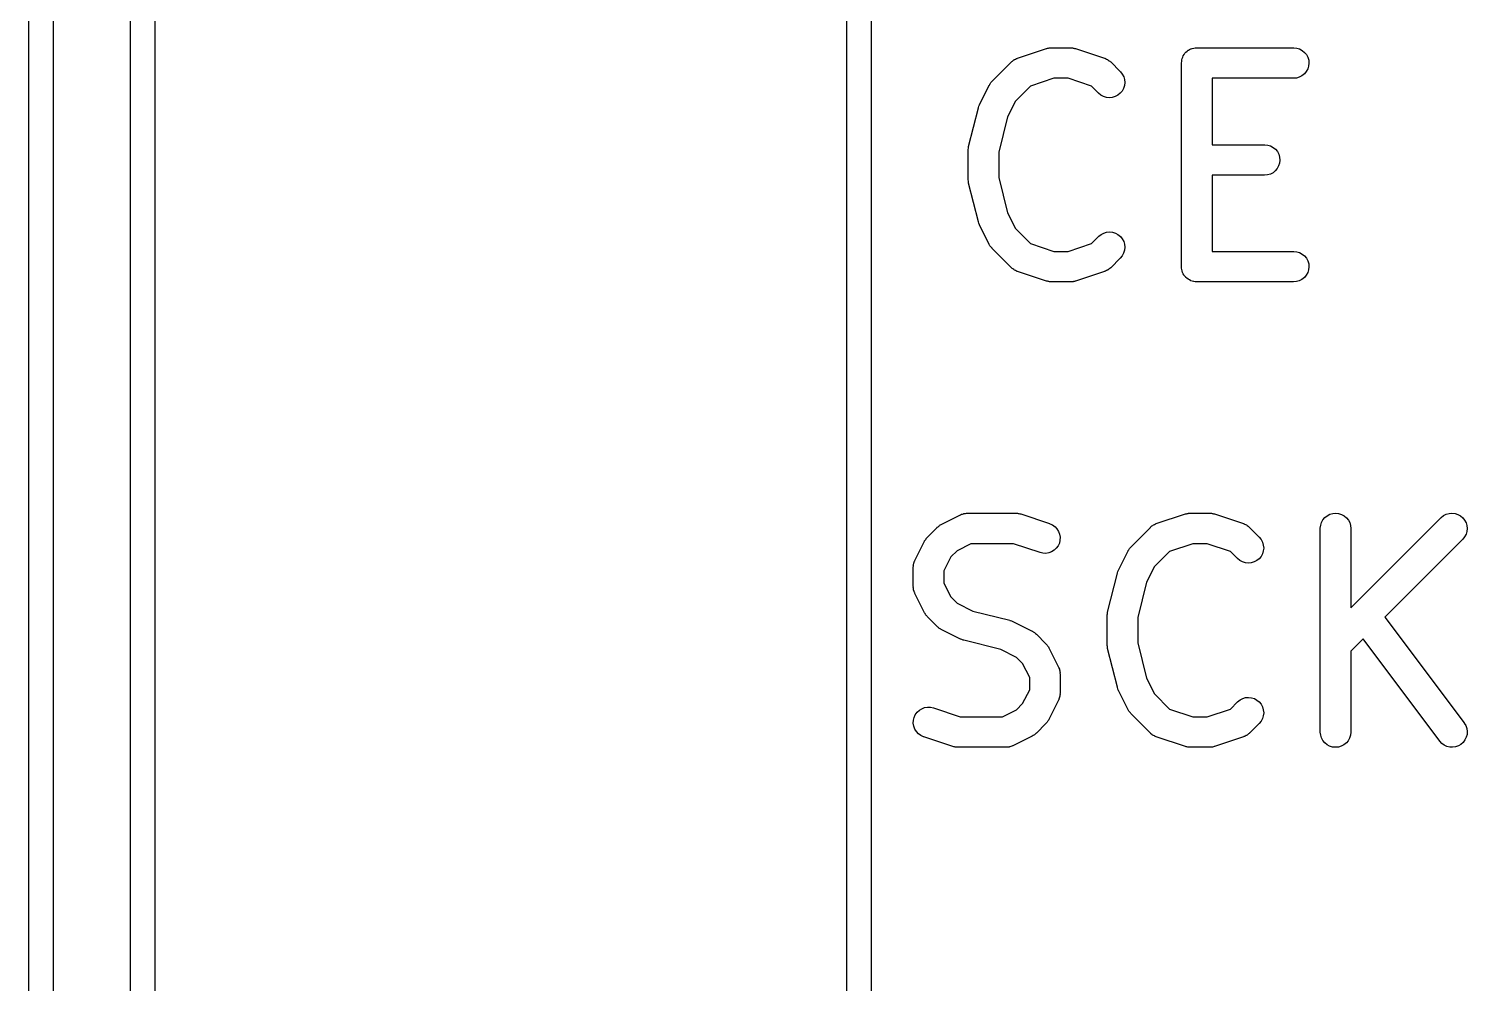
# Model space of a CAD drawing. Extents: x 107.4 to 137.1, y -83.6 to -60.4.
# Drawn here: x 129.68 to 136.74, y -69.76 to -65.07 of the extents above; entities that cross this region are included whole.
import ezdxf

# ---------------------------------------------------------------- set-up
doc = ezdxf.new("R2010")
doc.units = 0
doc.header["$MEASUREMENT"] = 0
doc.layers.add('BLACK', color=7, linetype='CONTINUOUS')

msp = doc.modelspace()

# ---------------------------------------------------------------- linework, layer by layer
at = {"layer": 'BLACK', "linetype": 'CONTINUOUS'}
for p, q in [((129.675, -83.212), (129.675, -60.4979)), ((129.795, -60.555), (129.795, -83.155)), ((130.175, -82.7121), (130.175, -60.998)), ((130.295, -61.055), (130.295, -82.655)), ((133.695, -82.155), (133.695, -61.555)), ((133.815, -61.4979), (133.815, -69.9898)), ((134.676, -65.1672), (134.677, -65.1669)), ((134.677, -65.1669), (134.681, -65.166)), ((134.681, -65.166), (134.685, -65.1648)), ((134.685, -65.1648), (134.688, -65.1645)), ((134.688, -65.1645), (134.691, -65.1639)), ((134.691, -65.1639), (134.695, -65.1638)), ((134.695, -65.1638), (134.699, -65.1634)), ((134.699, -65.1634), (134.795, -65.1634)), ((134.795, -65.1634), (134.796, -65.1634)), ((134.796, -65.1634), (134.8, -65.1639)), ((134.8, -65.1639), (134.804, -65.164)), ((134.804, -65.164), (134.807, -65.1647)), ((134.807, -65.1647), (134.81, -65.165)), ((134.81, -65.165), (134.814, -65.1663)), ((134.814, -65.1663), (134.818, -65.1672)), ((135.386, -65.1688), (135.392, -65.1668)), ((135.392, -65.1668), (135.399, -65.1648)), ((135.399, -65.1648), (135.4, -65.1647)), ((135.399, -65.1648), (135.399, -65.1648)), ((135.4, -65.1647), (135.407, -65.1641)), ((135.407, -65.1641), (135.414, -65.1634)), ((135.414, -65.1634), (135.89, -65.1634)), ((135.89, -65.1634), (135.891, -65.1634)), ((135.891, -65.1634), (135.905, -65.165)), ((135.905, -65.165), (135.919, -65.1694)), ((134.408, -65.3282), (134.504, -65.233)), ((134.504, -65.2322), (134.506, -65.2309)), ((134.504, -65.233), (134.504, -65.2322)), ((134.506, -65.2309), (134.508, -65.2293)), ((134.508, -65.2293), (134.512, -65.2263)), ((134.512, -65.2263), (134.516, -65.2231)), ((134.516, -65.2231), (134.518, -65.2221)), ((134.518, -65.2221), (134.519, -65.2208)), ((134.519, -65.2208), (134.524, -65.2187)), ((134.524, -65.2187), (134.529, -65.2164)), ((134.529, -65.2164), (134.531, -65.2157)), ((134.531, -65.2157), (134.533, -65.2148)), ((134.533, -65.2148), (134.676, -65.1672)), ((134.818, -65.1672), (134.961, -65.2148)), ((134.961, -65.2148), (134.962, -65.2152)), ((134.962, -65.2152), (134.964, -65.2161)), ((134.964, -65.2161), (134.966, -65.2168)), ((134.966, -65.2168), (134.971, -65.2192)), ((134.971, -65.2192), (134.976, -65.2213)), ((134.976, -65.2213), (134.977, -65.2226)), ((134.977, -65.2226), (134.979, -65.2237)), ((134.979, -65.2237), (134.983, -65.2269)), ((134.983, -65.2269), (134.987, -65.2299)), ((134.987, -65.2299), (134.989, -65.2316)), ((134.989, -65.2316), (134.991, -65.233)), ((134.991, -65.233), (135.038, -65.2806)), ((135.339, -65.2373), (135.34, -65.2303)), ((135.339, -65.2378), (135.339, -65.2373)), ((135.34, -65.2228), (135.342, -65.2161)), ((135.34, -65.223), (135.34, -65.2228)), ((135.34, -65.2233), (135.34, -65.223)), ((135.34, -65.2303), (135.34, -65.2233)), ((135.342, -65.2161), (135.345, -65.2093)), ((135.345, -65.2088), (135.348, -65.2026)), ((135.345, -65.2091), (135.345, -65.2088)), ((135.345, -65.2093), (135.345, -65.2091)), ((135.348, -65.2026), (135.352, -65.1964)), ((135.352, -65.196), (135.356, -65.1906)), ((135.352, -65.1962), (135.352, -65.196)), ((135.352, -65.1964), (135.352, -65.1962)), ((135.356, -65.1906), (135.361, -65.1852)), ((135.361, -65.1848), (135.367, -65.1804)), ((135.361, -65.185), (135.361, -65.1848)), ((135.361, -65.1852), (135.361, -65.185)), ((135.367, -65.1804), (135.372, -65.1759)), ((135.372, -65.1758), (135.373, -65.1756)), ((135.372, -65.1759), (135.372, -65.1758)), ((135.373, -65.1756), (135.379, -65.1724)), ((135.379, -65.1724), (135.385, -65.169)), ((135.385, -65.169), (135.386, -65.1688)), ((135.385, -65.169), (135.385, -65.169)), ((135.919, -65.1694), (135.932, -65.1765)), ((135.932, -65.1765), (135.943, -65.1859)), ((135.943, -65.1859), (135.953, -65.1973)), ((135.953, -65.1973), (135.959, -65.2103)), ((135.959, -65.2103), (135.964, -65.2243)), ((135.964, -65.2243), (135.965, -65.2389)), ((135.038, -65.2806), (135.039, -65.2813)), ((135.039, -65.2813), (135.048, -65.2928)), ((135.048, -65.2928), (135.055, -65.3058)), ((135.055, -65.3058), (135.059, -65.3198)), ((135.339, -65.2379), (135.339, -65.2378)), ((135.339, -65.2384), (135.339, -65.2379)), ((135.339, -65.2379), (135.339, -65.2379)), ((135.339, -66.2384), (135.339, -65.2384)), ((135.918, -65.3077), (135.904, -65.312)), ((135.931, -65.3008), (135.918, -65.3077)), ((135.943, -65.2916), (135.931, -65.3008)), ((135.952, -65.2803), (135.943, -65.2916)), ((135.959, -65.2674), (135.952, -65.2803)), ((135.963, -65.2535), (135.959, -65.2674)), ((135.965, -65.2389), (135.963, -65.2535)), ((134.347, -65.4429), (134.394, -65.3477)), ((134.394, -65.3477), (134.395, -65.3468)), ((134.395, -65.3468), (134.397, -65.3432)), ((134.397, -65.3432), (134.399, -65.3395)), ((134.399, -65.3395), (134.401, -65.3371)), ((134.401, -65.3371), (134.403, -65.3345)), ((134.403, -65.3345), (134.406, -65.3315)), ((134.406, -65.3315), (134.408, -65.3282)), ((134.597, -65.3516), (134.523, -65.4257)), ((134.712, -65.3134), (134.597, -65.3516)), ((134.782, -65.3134), (134.712, -65.3134)), ((134.897, -65.3516), (134.782, -65.3134)), ((134.932, -65.3867), (134.897, -65.3516)), ((135.047, -65.3758), (135.038, -65.387)), ((135.054, -65.3629), (135.047, -65.3758)), ((135.059, -65.349), (135.054, -65.3629)), ((135.059, -65.3198), (135.06, -65.3344)), ((135.06, -65.3344), (135.059, -65.349)), ((135.89, -65.3134), (135.489, -65.3134)), ((135.489, -65.3134), (135.489, -65.6396)), ((135.904, -65.312), (135.89, -65.3134)), ((134.344, -65.4501), (134.346, -65.4436)), ((134.346, -65.4436), (134.347, -65.4433)), ((134.347, -65.4433), (134.347, -65.4429)), ((134.523, -65.4257), (134.484, -65.5027)), ((134.943, -65.3959), (134.932, -65.3867)), ((134.956, -65.4029), (134.943, -65.3959)), ((134.97, -65.4071), (134.956, -65.4029)), ((134.985, -65.4086), (134.97, -65.4071)), ((134.999, -65.4072), (134.985, -65.4086)), ((135.013, -65.4031), (134.999, -65.4072)), ((135.026, -65.3962), (135.013, -65.4031)), ((135.038, -65.387), (135.026, -65.3962)), ((134.293, -65.6488), (134.341, -65.4583)), ((134.341, -65.4566), (134.344, -65.4501)), ((134.341, -65.4569), (134.341, -65.4566)), ((134.341, -65.4573), (134.341, -65.4569)), ((134.341, -65.4583), (134.341, -65.4573)), ((134.484, -65.5027), (134.441, -65.6762)), ((134.291, -65.6632), (134.292, -65.6573)), ((134.292, -65.6573), (134.293, -65.6514)), ((134.293, -65.6501), (134.293, -65.6488)), ((134.293, -65.6514), (134.293, -65.6501)), ((135.489, -65.6396), (135.747, -65.6396)), ((135.747, -65.6396), (135.748, -65.6396)), ((135.748, -65.6396), (135.763, -65.6412)), ((135.763, -65.6412), (135.777, -65.6456)), ((135.777, -65.6456), (135.789, -65.6527)), ((135.789, -65.6527), (135.801, -65.6621)), ((134.291, -65.6646), (134.291, -65.6632)), ((134.291, -65.6659), (134.291, -65.6646)), ((134.291, -65.667), (134.291, -65.6659)), ((134.291, -65.8098), (134.291, -65.667)), ((134.441, -65.6762), (134.441, -65.8006)), ((135.801, -65.6621), (135.81, -65.6735)), ((135.81, -65.6735), (135.817, -65.6865)), ((135.821, -65.7297), (135.816, -65.7436)), ((135.817, -65.6865), (135.821, -65.7005)), ((135.821, -65.7005), (135.822, -65.7151)), ((135.822, -65.7151), (135.821, -65.7297)), ((134.441, -65.8006), (134.484, -65.9741)), ((135.747, -65.7896), (135.489, -65.7896)), ((135.489, -65.7896), (135.489, -66.1634)), ((135.762, -65.7881), (135.747, -65.7896)), ((135.776, -65.7839), (135.762, -65.7881)), ((135.789, -65.777), (135.776, -65.7839)), ((135.8, -65.7678), (135.789, -65.777)), ((135.809, -65.7565), (135.8, -65.7678)), ((135.816, -65.7436), (135.809, -65.7565)), ((134.291, -65.8111), (134.291, -65.8098)), ((134.291, -65.8125), (134.291, -65.8111)), ((134.292, -65.8184), (134.291, -65.8125)), ((134.293, -65.8244), (134.292, -65.8184)), ((134.293, -65.8257), (134.293, -65.8244)), ((134.293, -65.827), (134.293, -65.8257)), ((134.293, -65.828), (134.293, -65.827)), ((134.341, -66.0185), (134.293, -65.828)), ((134.484, -65.9741), (134.523, -66.0511)), ((134.341, -66.0188), (134.341, -66.0185)), ((134.341, -66.0191), (134.341, -66.0188)), ((134.344, -66.0256), (134.341, -66.0191)), ((134.346, -66.0323), (134.344, -66.0256)), ((134.346, -66.0326), (134.346, -66.0323)), ((134.346, -66.0329), (134.346, -66.0326)), ((134.347, -66.0338), (134.346, -66.0329)), ((134.394, -66.1291), (134.347, -66.0338)), ((134.523, -66.0511), (134.597, -66.1252)), ((134.933, -66.0894), (134.944, -66.0802)), ((134.944, -66.0802), (134.957, -66.0735)), ((134.957, -66.0735), (134.971, -66.0694)), ((134.971, -66.0694), (134.986, -66.0681)), ((134.986, -66.0681), (135, -66.0697)), ((135, -66.0697), (135.014, -66.0741)), ((135.014, -66.0741), (135.027, -66.0811)), ((135.027, -66.0811), (135.039, -66.0905)), ((134.396, -66.1326), (134.394, -66.1291)), ((134.398, -66.1364), (134.396, -66.1326)), ((134.4, -66.1388), (134.398, -66.1364)), ((134.402, -66.1415), (134.4, -66.1388)), ((134.405, -66.1445), (134.402, -66.1415)), ((134.408, -66.1478), (134.405, -66.1445)), ((134.408, -66.1486), (134.408, -66.1478)), ((134.504, -66.2438), (134.408, -66.1486)), ((134.597, -66.1252), (134.712, -66.1634)), ((134.782, -66.1634), (134.897, -66.1252)), ((134.897, -66.1252), (134.932, -66.0901)), ((134.932, -66.0901), (134.933, -66.0894)), ((135.039, -66.0905), (135.048, -66.1019)), ((135.048, -66.1019), (135.055, -66.1148)), ((135.055, -66.1148), (135.059, -66.1288)), ((135.059, -66.1288), (135.06, -66.1434)), ((135.06, -66.1434), (135.059, -66.158)), ((134.712, -66.1634), (134.782, -66.1634)), ((135.038, -66.1962), (134.991, -66.2438)), ((135.047, -66.1849), (135.038, -66.1962)), ((135.054, -66.172), (135.047, -66.1849)), ((135.059, -66.158), (135.054, -66.172)), ((135.489, -66.1634), (135.89, -66.1634)), ((135.89, -66.1634), (135.891, -66.1634)), ((135.891, -66.1634), (135.905, -66.165)), ((135.905, -66.165), (135.919, -66.1694)), ((135.919, -66.1694), (135.932, -66.1765)), ((135.932, -66.1765), (135.943, -66.1859)), ((135.943, -66.1859), (135.953, -66.1973)), ((135.953, -66.1973), (135.959, -66.2103)), ((135.959, -66.2103), (135.964, -66.2243)), ((135.964, -66.2243), (135.965, -66.2389)), ((134.505, -66.2452), (134.504, -66.2438)), ((134.507, -66.2468), (134.505, -66.2452)), ((134.511, -66.2498), (134.507, -66.2468)), ((134.515, -66.2531), (134.511, -66.2498)), ((134.517, -66.2541), (134.515, -66.2531)), ((134.519, -66.2554), (134.517, -66.2541)), ((134.523, -66.2576), (134.519, -66.2554)), ((134.528, -66.26), (134.523, -66.2576)), ((134.53, -66.2606), (134.528, -66.26)), ((134.532, -66.2616), (134.53, -66.2606)), ((134.533, -66.2619), (134.532, -66.2616)), ((134.676, -66.3095), (134.533, -66.2619)), ((134.961, -66.2619), (134.818, -66.3095)), ((134.963, -66.261), (134.961, -66.2619)), ((134.965, -66.2604), (134.963, -66.261)), ((134.97, -66.258), (134.965, -66.2604)), ((134.975, -66.256), (134.97, -66.258)), ((134.976, -66.2547), (134.975, -66.256)), ((134.978, -66.2537), (134.976, -66.2547)), ((134.982, -66.2505), (134.978, -66.2537)), ((134.987, -66.2475), (134.982, -66.2505)), ((134.988, -66.2459), (134.987, -66.2475)), ((134.99, -66.2445), (134.988, -66.2459)), ((134.991, -66.2438), (134.99, -66.2445)), ((135.339, -66.2454), (135.339, -66.2384)), ((135.34, -66.2524), (135.339, -66.2454)), ((135.34, -66.2527), (135.34, -66.2524)), ((135.34, -66.2529), (135.34, -66.2527)), ((135.342, -66.2597), (135.34, -66.2529)), ((135.344, -66.2665), (135.342, -66.2597)), ((135.344, -66.2667), (135.344, -66.2665)), ((135.344, -66.267), (135.344, -66.2667)), ((135.348, -66.2732), (135.344, -66.267)), ((135.351, -66.2794), (135.348, -66.2732)), ((135.351, -66.2797), (135.351, -66.2794)), ((135.351, -66.2799), (135.351, -66.2797)), ((135.356, -66.2854), (135.351, -66.2799)), ((135.36, -66.2909), (135.356, -66.2854)), ((135.36, -66.291), (135.36, -66.2909)), ((135.36, -66.2912), (135.36, -66.291)), ((135.366, -66.2957), (135.36, -66.2912)), ((135.371, -66.3003), (135.366, -66.2957)), ((135.943, -66.2916), (135.931, -66.3008)), ((135.952, -66.2803), (135.943, -66.2916)), ((135.959, -66.2674), (135.952, -66.2803)), ((135.963, -66.2535), (135.959, -66.2674)), ((135.965, -66.2389), (135.963, -66.2535)), ((134.68, -66.3105), (134.676, -66.3095)), ((134.684, -66.3117), (134.68, -66.3105)), ((134.687, -66.3121), (134.684, -66.3117)), ((134.69, -66.3128), (134.687, -66.3121)), ((134.694, -66.3129), (134.69, -66.3128)), ((134.698, -66.3134), (134.694, -66.3129)), ((134.699, -66.3134), (134.698, -66.3134)), ((134.795, -66.3134), (134.699, -66.3134)), ((134.799, -66.313), (134.795, -66.3134)), ((134.803, -66.3129), (134.799, -66.313)), ((134.806, -66.3123), (134.803, -66.3129)), ((134.809, -66.312), (134.806, -66.3123)), ((134.813, -66.3107), (134.809, -66.312)), ((134.817, -66.3099), (134.813, -66.3107)), ((134.818, -66.3095), (134.817, -66.3099)), ((135.372, -66.3004), (135.371, -66.3003)), ((135.372, -66.3006), (135.372, -66.3004)), ((135.378, -66.3039), (135.372, -66.3006)), ((135.384, -66.3073), (135.378, -66.3039)), ((135.384, -66.3074), (135.384, -66.3073)), ((135.385, -66.3075), (135.384, -66.3074)), ((135.391, -66.3096), (135.385, -66.3075)), ((135.398, -66.3117), (135.391, -66.3096)), ((135.398, -66.3118), (135.398, -66.3117)), ((135.399, -66.3118), (135.398, -66.3118)), ((135.406, -66.3126), (135.399, -66.3118)), ((135.413, -66.3134), (135.406, -66.3126)), ((135.414, -66.3134), (135.413, -66.3134)), ((135.413, -66.3134), (135.413, -66.3134)), ((135.413, -66.3134), (135.413, -66.3134)), ((135.413, -66.3134), (135.413, -66.3134)), ((135.89, -66.3134), (135.414, -66.3134)), ((135.904, -66.312), (135.89, -66.3134)), ((135.918, -66.3077), (135.904, -66.312)), ((135.931, -66.3008), (135.918, -66.3077)), ((134.158, -67.5049), (134.253, -67.4573)), ((134.253, -67.4573), (134.254, -67.4568)), ((134.254, -67.4568), (134.256, -67.4561)), ((134.256, -67.4561), (134.258, -67.455)), ((134.258, -67.455), (134.263, -67.4536)), ((134.263, -67.4536), (134.268, -67.4518)), ((134.268, -67.4518), (134.27, -67.4514)), ((134.27, -67.4514), (134.272, -67.4508)), ((134.272, -67.4508), (134.277, -67.4503)), ((134.277, -67.4503), (134.282, -67.4495)), ((134.282, -67.4495), (134.285, -67.4496)), ((134.285, -67.4496), (134.287, -67.4494)), ((134.287, -67.4494), (134.525, -67.4494)), ((134.525, -67.4494), (134.526, -67.4494)), ((134.526, -67.4494), (134.53, -67.4499)), ((134.53, -67.4499), (134.534, -67.45)), ((134.534, -67.45), (134.537, -67.4507)), ((134.537, -67.4507), (134.54, -67.451)), ((134.54, -67.451), (134.544, -67.4523)), ((134.544, -67.4523), (134.549, -67.4532)), ((134.549, -67.4532), (134.691, -67.5008)), ((135.215, -67.5008), (135.358, -67.4532)), ((135.358, -67.4532), (135.359, -67.4529)), ((135.359, -67.4529), (135.363, -67.452)), ((135.363, -67.452), (135.367, -67.4508)), ((135.367, -67.4508), (135.371, -67.4505)), ((135.371, -67.4505), (135.374, -67.4499)), ((135.374, -67.4499), (135.378, -67.4498)), ((135.378, -67.4498), (135.382, -67.4494)), ((135.382, -67.4494), (135.477, -67.4494)), ((135.477, -67.4494), (135.478, -67.4494)), ((135.478, -67.4494), (135.482, -67.4499)), ((135.482, -67.4499), (135.487, -67.45)), ((135.487, -67.45), (135.49, -67.4507)), ((135.49, -67.4507), (135.493, -67.451)), ((135.493, -67.451), (135.497, -67.4523)), ((135.497, -67.4523), (135.501, -67.4532)), ((135.501, -67.4532), (135.644, -67.5008)), ((136.023, -67.5088), (136.027, -67.4948)), ((136.027, -67.4948), (136.034, -67.482)), ((136.034, -67.482), (136.044, -67.4708)), ((136.044, -67.4708), (136.055, -67.4616)), ((136.055, -67.4616), (136.068, -67.4548)), ((136.068, -67.4548), (136.082, -67.4507)), ((136.082, -67.4507), (136.097, -67.4494)), ((136.097, -67.4494), (136.111, -67.4509)), ((136.111, -67.4509), (136.125, -67.4552)), ((136.125, -67.4552), (136.138, -67.4622)), ((136.138, -67.4622), (136.15, -67.4715)), ((136.15, -67.4715), (136.159, -67.4829)), ((136.159, -67.4829), (136.166, -67.4958)), ((136.166, -67.4958), (136.17, -67.5098)), ((136.171, -67.9147), (136.615, -67.4713)), ((136.615, -67.4706), (136.627, -67.4615)), ((136.615, -67.4713), (136.615, -67.4706)), ((136.627, -67.4615), (136.64, -67.4547)), ((136.64, -67.4547), (136.654, -67.4507)), ((136.654, -67.4507), (136.668, -67.4494)), ((136.668, -67.4494), (136.683, -67.451)), ((136.683, -67.451), (136.697, -67.4553)), ((136.697, -67.4553), (136.71, -67.4623)), ((136.71, -67.4623), (136.721, -67.4717)), ((136.721, -67.4717), (136.73, -67.4831)), ((136.73, -67.4831), (136.737, -67.496)), ((136.737, -67.496), (136.741, -67.5101)), ((134.085, -67.5729), (134.088, -67.5698)), ((134.088, -67.5698), (134.091, -67.5666)), ((134.091, -67.5666), (134.138, -67.519)), ((134.138, -67.519), (134.139, -67.5182)), ((134.139, -67.5182), (134.143, -67.5156)), ((134.143, -67.5156), (134.146, -67.5127)), ((134.146, -67.5127), (134.148, -67.511)), ((134.148, -67.511), (134.151, -67.5091)), ((134.151, -67.5091), (134.154, -67.5072)), ((134.154, -67.5072), (134.158, -67.5049)), ((134.691, -67.5008), (134.692, -67.5012)), ((134.692, -67.5012), (134.706, -67.5073)), ((134.706, -67.5073), (134.718, -67.5159)), ((134.718, -67.5159), (134.727, -67.5267)), ((134.727, -67.5267), (134.735, -67.5392)), ((134.735, -67.5392), (134.74, -67.5529)), ((134.74, -67.5529), (134.743, -67.5673)), ((134.743, -67.5673), (134.742, -67.582)), ((135.091, -67.6142), (135.186, -67.519)), ((135.186, -67.519), (135.187, -67.5182)), ((135.187, -67.5182), (135.189, -67.5169)), ((135.189, -67.5169), (135.19, -67.5153)), ((135.19, -67.5153), (135.194, -67.5123)), ((135.194, -67.5123), (135.198, -67.5091)), ((135.198, -67.5091), (135.2, -67.5081)), ((135.2, -67.5081), (135.202, -67.5068)), ((135.202, -67.5068), (135.207, -67.5047)), ((135.207, -67.5047), (135.211, -67.5024)), ((135.211, -67.5024), (135.213, -67.5017)), ((135.213, -67.5017), (135.215, -67.5008)), ((135.644, -67.5008), (135.645, -67.5012)), ((135.645, -67.5012), (135.647, -67.5021)), ((135.647, -67.5021), (135.649, -67.5028)), ((135.649, -67.5028), (135.653, -67.5052)), ((135.653, -67.5052), (135.658, -67.5073)), ((135.658, -67.5073), (135.66, -67.5086)), ((135.66, -67.5086), (135.662, -67.5097)), ((135.662, -67.5097), (135.666, -67.5129)), ((135.666, -67.5129), (135.67, -67.5159)), ((135.67, -67.5159), (135.671, -67.5176)), ((135.671, -67.5176), (135.673, -67.519)), ((135.673, -67.519), (135.721, -67.5666)), ((135.721, -67.5666), (135.721, -67.5673)), ((135.721, -67.5673), (135.731, -67.5788)), ((136.021, -67.5233), (136.023, -67.5088)), ((136.021, -67.5244), (136.021, -67.5233)), ((136.021, -68.5244), (136.021, -67.5244)), ((136.17, -67.5098), (136.171, -67.5244)), ((136.171, -67.5244), (136.171, -67.9147)), ((136.73, -67.5661), (136.721, -67.5774)), ((136.737, -67.5532), (136.73, -67.5661)), ((136.741, -67.5392), (136.737, -67.5532)), ((136.741, -67.5101), (136.743, -67.5246)), ((136.743, -67.5246), (136.741, -67.5392)), ((134.029, -67.6813), (134.077, -67.5861)), ((134.077, -67.5851), (134.08, -67.5816)), ((134.077, -67.5861), (134.077, -67.5851)), ((134.08, -67.5816), (134.082, -67.5779)), ((134.082, -67.5779), (134.084, -67.5755)), ((134.084, -67.5755), (134.085, -67.5729)), ((134.236, -67.6336), (134.206, -67.664)), ((134.304, -67.5994), (134.236, -67.6336)), ((134.513, -67.5994), (134.304, -67.5994)), ((134.644, -67.6432), (134.513, -67.5994)), ((134.701, -67.6392), (134.687, -67.6444)), ((134.713, -67.6315), (134.701, -67.6392)), ((134.724, -67.6214), (134.713, -67.6315)), ((134.733, -67.6095), (134.724, -67.6214)), ((134.739, -67.5962), (134.733, -67.6095)), ((134.742, -67.582), (134.739, -67.5962)), ((135.029, -67.7289), (135.077, -67.6337)), ((135.077, -67.6328), (135.08, -67.6292)), ((135.077, -67.6337), (135.077, -67.6328)), ((135.08, -67.6292), (135.082, -67.6255)), ((135.082, -67.6255), (135.084, -67.6231)), ((135.084, -67.6231), (135.085, -67.6205)), ((135.085, -67.6205), (135.088, -67.6175)), ((135.088, -67.6175), (135.091, -67.6142)), ((135.28, -67.6376), (135.206, -67.7117)), ((135.394, -67.5994), (135.28, -67.6376)), ((135.465, -67.5994), (135.394, -67.5994)), ((135.58, -67.6376), (135.465, -67.5994)), ((135.615, -67.6727), (135.58, -67.6376)), ((135.731, -67.5788), (135.737, -67.5918)), ((135.737, -67.5918), (135.741, -67.6058)), ((135.741, -67.635), (135.737, -67.6489)), ((135.741, -67.6058), (135.743, -67.6204)), ((135.743, -67.6204), (135.741, -67.635)), ((136.721, -67.5774), (136.338, -67.96)), ((134.021, -67.7094), (134.022, -67.7044)), ((134.022, -67.7116), (134.021, -67.7094)), ((134.022, -67.7044), (134.023, -67.6993)), ((134.023, -67.6993), (134.024, -67.6972)), ((134.024, -67.695), (134.026, -67.6902)), ((134.024, -67.6972), (134.024, -67.695)), ((134.026, -67.6902), (134.027, -67.6853)), ((134.027, -67.6853), (134.028, -67.6834)), ((134.028, -67.6834), (134.029, -67.6813)), ((134.206, -67.664), (134.171, -67.7326)), ((134.658, -67.6464), (134.644, -67.6432)), ((134.673, -67.6468), (134.658, -67.6464)), ((134.687, -67.6444), (134.673, -67.6468)), ((135.626, -67.6819), (135.615, -67.6727)), ((135.639, -67.6889), (135.626, -67.6819)), ((135.653, -67.6931), (135.639, -67.6889)), ((135.667, -67.6946), (135.653, -67.6931)), ((135.682, -67.6932), (135.667, -67.6946)), ((135.696, -67.6891), (135.682, -67.6932)), ((135.709, -67.6822), (135.696, -67.6891)), ((135.72, -67.673), (135.709, -67.6822)), ((135.73, -67.6618), (135.72, -67.673)), ((135.737, -67.6489), (135.73, -67.6618)), ((134.021, -67.7138), (134.022, -67.7116)), ((134.021, -67.7149), (134.021, -67.7138)), ((134.021, -67.8101), (134.021, -67.7149)), ((134.171, -67.7326), (134.171, -67.7924)), ((134.976, -67.9348), (135.024, -67.7443)), ((135.024, -67.7426), (135.026, -67.7361)), ((135.024, -67.7429), (135.024, -67.7426)), ((135.024, -67.7433), (135.024, -67.7429)), ((135.024, -67.7443), (135.024, -67.7433)), ((135.026, -67.7361), (135.029, -67.7296)), ((135.029, -67.7293), (135.029, -67.7289)), ((135.029, -67.7296), (135.029, -67.7293)), ((135.206, -67.7117), (135.167, -67.7887)), ((134.022, -67.8123), (134.021, -67.8101)), ((134.021, -67.8145), (134.022, -67.8123)), ((134.022, -67.8196), (134.021, -67.8145)), ((134.023, -67.8247), (134.022, -67.8196)), ((134.023, -67.8268), (134.023, -67.8247)), ((134.024, -67.829), (134.023, -67.8268)), ((134.025, -67.8338), (134.024, -67.829)), ((134.027, -67.8387), (134.025, -67.8338)), ((134.028, -67.8406), (134.027, -67.8387)), ((134.029, -67.8427), (134.028, -67.8406)), ((134.029, -67.8436), (134.029, -67.8427)), ((134.077, -67.9389), (134.029, -67.8436)), ((134.171, -67.7924), (134.206, -67.8609)), ((135.167, -67.7887), (135.124, -67.9622)), ((134.206, -67.8609), (134.236, -67.8913)), ((134.236, -67.8913), (134.313, -67.9298)), ((134.079, -67.9424), (134.077, -67.9389)), ((134.081, -67.9462), (134.079, -67.9424)), ((134.083, -67.9486), (134.081, -67.9462)), ((134.085, -67.9513), (134.083, -67.9486)), ((134.088, -67.9543), (134.085, -67.9513)), ((134.09, -67.9576), (134.088, -67.9543)), ((134.091, -67.9584), (134.09, -67.9576)), ((134.138, -68.006), (134.091, -67.9584)), ((134.313, -67.9298), (134.495, -67.9754)), ((134.495, -67.9754), (134.496, -67.9757)), ((134.496, -67.9757), (134.497, -67.9758)), ((134.497, -67.9758), (134.497, -67.9759)), ((134.497, -67.9759), (134.504, -67.9784)), ((134.504, -67.9784), (134.51, -67.9808)), ((134.51, -67.9808), (134.51, -67.981)), ((134.51, -67.981), (134.511, -67.9811)), ((134.511, -67.9811), (134.606, -68.0287)), ((134.974, -67.9492), (134.975, -67.9433)), ((134.974, -67.9506), (134.974, -67.9492)), ((134.974, -67.9519), (134.974, -67.9506)), ((134.974, -67.953), (134.974, -67.9519)), ((134.974, -68.0958), (134.974, -67.953)), ((134.975, -67.9374), (134.976, -67.9361)), ((134.975, -67.9433), (134.975, -67.9374)), ((134.976, -67.9361), (134.976, -67.9348)), ((135.124, -67.9622), (135.124, -68.0866)), ((136.338, -67.96), (136.728, -68.4794)), ((134.142, -68.0087), (134.138, -68.006)), ((134.145, -68.0116), (134.142, -68.0087)), ((134.147, -68.0133), (134.145, -68.0116)), ((134.15, -68.0153), (134.147, -68.0133)), ((134.154, -68.0173), (134.15, -68.0153)), ((134.157, -68.0196), (134.154, -68.0173)), ((134.158, -68.02), (134.157, -68.0196)), ((134.253, -68.0677), (134.158, -68.02)), ((134.606, -68.0287), (134.607, -68.0292)), ((134.607, -68.0292), (134.61, -68.0315)), ((134.61, -68.0315), (134.614, -68.0335)), ((134.614, -68.0335), (134.617, -68.0355)), ((134.617, -68.0355), (134.619, -68.0372)), ((134.619, -68.0372), (134.622, -68.0401)), ((134.622, -68.0401), (134.626, -68.0428)), ((134.626, -68.0428), (134.673, -68.0904)), ((134.254, -68.0678), (134.253, -68.0677)), ((134.254, -68.068), (134.254, -68.0678)), ((134.26, -68.0704), (134.254, -68.068)), ((134.267, -68.0729), (134.26, -68.0704)), ((134.268, -68.0731), (134.267, -68.0729)), ((134.267, -68.0729), (134.267, -68.0729)), ((134.269, -68.0733), (134.268, -68.0731)), ((134.451, -68.119), (134.269, -68.0733)), ((134.528, -68.1574), (134.451, -68.119)), ((134.673, -68.0904), (134.674, -68.0911)), ((134.674, -68.0911), (134.676, -68.0944)), ((134.676, -68.0944), (134.679, -68.0975)), ((134.679, -68.0975), (134.681, -68.1001)), ((134.681, -68.1001), (134.683, -68.1026)), ((134.683, -68.1026), (134.685, -68.1063)), ((134.685, -68.1063), (134.687, -68.1099)), ((134.687, -68.1099), (134.735, -68.2051)), ((134.974, -68.0971), (134.974, -68.0958)), ((134.974, -68.0985), (134.974, -68.0971)), ((134.975, -68.1044), (134.974, -68.0985)), ((134.975, -68.1104), (134.975, -68.1044)), ((134.975, -68.1117), (134.975, -68.1104)), ((134.976, -68.113), (134.975, -68.1117)), ((134.976, -68.114), (134.976, -68.113)), ((135.024, -68.3045), (134.976, -68.114)), ((135.124, -68.0866), (135.167, -68.2601)), ((136.231, -68.0671), (136.171, -68.1269)), ((136.171, -68.1269), (136.171, -68.5244)), ((136.608, -68.5694), (136.231, -68.0671)), ((134.558, -68.1879), (134.528, -68.1574)), ((134.593, -68.2564), (134.558, -68.1879)), ((134.735, -68.2051), (134.735, -68.2061)), ((134.735, -68.2061), (134.736, -68.2081)), ((134.593, -68.3162), (134.593, -68.2564)), ((134.736, -68.2081), (134.737, -68.2101)), ((134.737, -68.2101), (134.739, -68.215)), ((134.739, -68.215), (134.74, -68.2198)), ((134.74, -68.2198), (134.741, -68.222)), ((134.741, -68.222), (134.741, -68.2241)), ((134.741, -68.2241), (134.742, -68.2292)), ((134.742, -68.2292), (134.743, -68.2343)), ((134.743, -68.2343), (134.742, -68.2365)), ((134.742, -68.2365), (134.743, -68.2387)), ((134.743, -68.2387), (134.743, -68.3339)), ((135.167, -68.2601), (135.206, -68.3371)), ((134.558, -68.3847), (134.593, -68.3162)), ((134.742, -68.3444), (134.741, -68.3495)), ((134.743, -68.335), (134.742, -68.3371)), ((134.742, -68.3371), (134.743, -68.3394)), ((134.743, -68.3394), (134.742, -68.3444)), ((134.743, -68.3339), (134.743, -68.335)), ((135.024, -68.3048), (135.024, -68.3045)), ((135.024, -68.3051), (135.024, -68.3048)), ((135.026, -68.3116), (135.024, -68.3051)), ((135.028, -68.3183), (135.026, -68.3116)), ((135.029, -68.3186), (135.028, -68.3183)), ((135.029, -68.3189), (135.029, -68.3186)), ((135.029, -68.3198), (135.029, -68.3189)), ((135.077, -68.4151), (135.029, -68.3198)), ((135.206, -68.3371), (135.28, -68.4112)), ((134.04, -68.4273), (134.051, -68.4173)), ((134.051, -68.4173), (134.063, -68.4096)), ((134.063, -68.4096), (134.077, -68.4044)), ((134.077, -68.4044), (134.091, -68.4019)), ((134.091, -68.4019), (134.106, -68.4024)), ((134.106, -68.4024), (134.12, -68.4056)), ((134.12, -68.4056), (134.251, -68.4494)), ((134.46, -68.4494), (134.528, -68.4151)), ((134.528, -68.4151), (134.558, -68.3847)), ((134.735, -68.3674), (134.687, -68.4627)), ((134.736, -68.3654), (134.735, -68.3674)), ((134.737, -68.3635), (134.736, -68.3654)), ((134.738, -68.3586), (134.737, -68.3635)), ((134.74, -68.3538), (134.738, -68.3586)), ((134.741, -68.3495), (134.74, -68.3516)), ((134.74, -68.3516), (134.74, -68.3538)), ((135.079, -68.4186), (135.077, -68.4151)), ((135.28, -68.4112), (135.394, -68.4494)), ((135.465, -68.4494), (135.58, -68.4112)), ((135.58, -68.4112), (135.615, -68.3761)), ((135.615, -68.3754), (135.627, -68.3662)), ((135.615, -68.3761), (135.615, -68.3754)), ((135.627, -68.3662), (135.64, -68.3595)), ((135.64, -68.3595), (135.654, -68.3554)), ((135.654, -68.3554), (135.668, -68.3541)), ((135.668, -68.3541), (135.683, -68.3557)), ((135.683, -68.3557), (135.697, -68.3601)), ((135.697, -68.3601), (135.71, -68.3671)), ((135.71, -68.3671), (135.721, -68.3765)), ((135.721, -68.3765), (135.73, -68.3879)), ((135.73, -68.3879), (135.737, -68.4008)), ((135.737, -68.4008), (135.741, -68.4148)), ((135.741, -68.4148), (135.743, -68.4294)), ((134.021, -68.4814), (134.022, -68.4668)), ((134.024, -68.4959), (134.021, -68.4814)), ((134.022, -68.4668), (134.025, -68.4525)), ((134.025, -68.4525), (134.031, -68.4392)), ((134.031, -68.4392), (134.04, -68.4273)), ((134.251, -68.4494), (134.46, -68.4494)), ((134.673, -68.4822), (134.626, -68.5298)), ((134.676, -68.4789), (134.673, -68.4822)), ((134.679, -68.4759), (134.676, -68.4789)), ((134.68, -68.4733), (134.679, -68.4759)), ((134.682, -68.4709), (134.68, -68.4733)), ((134.684, -68.4672), (134.682, -68.4709)), ((134.687, -68.4636), (134.684, -68.4672)), ((134.687, -68.4627), (134.687, -68.4636)), ((135.081, -68.4224), (135.079, -68.4186)), ((135.083, -68.4248), (135.081, -68.4224)), ((135.085, -68.4275), (135.083, -68.4248)), ((135.088, -68.4305), (135.085, -68.4275)), ((135.09, -68.4338), (135.088, -68.4305)), ((135.091, -68.4346), (135.09, -68.4338)), ((135.186, -68.5298), (135.091, -68.4346)), ((135.394, -68.4494), (135.465, -68.4494)), ((135.721, -68.4822), (135.673, -68.5298)), ((135.73, -68.4709), (135.721, -68.4822)), ((135.737, -68.458), (135.73, -68.4709)), ((135.741, -68.444), (135.737, -68.458)), ((135.743, -68.4294), (135.741, -68.444)), ((136.728, -68.4794), (136.728, -68.4802)), ((136.728, -68.4802), (136.736, -68.4928)), ((134.029, -68.5096), (134.024, -68.4959)), ((134.037, -68.5221), (134.029, -68.5096)), ((134.046, -68.5328), (134.037, -68.5221)), ((134.058, -68.5414), (134.046, -68.5328)), ((134.072, -68.5476), (134.058, -68.5414)), ((134.073, -68.5479), (134.072, -68.5476)), ((134.215, -68.5955), (134.073, -68.5479)), ((134.606, -68.5438), (134.511, -68.5915)), ((134.61, -68.5416), (134.606, -68.5438)), ((134.613, -68.5397), (134.61, -68.5416)), ((134.616, -68.5377), (134.613, -68.5397)), ((134.618, -68.5361), (134.616, -68.5377)), ((134.621, -68.5332), (134.618, -68.5361)), ((134.625, -68.5305), (134.621, -68.5332)), ((134.626, -68.5298), (134.625, -68.5305)), ((135.188, -68.5312), (135.186, -68.5298)), ((135.189, -68.5328), (135.188, -68.5312)), ((135.193, -68.5358), (135.189, -68.5328)), ((135.197, -68.5391), (135.193, -68.5358)), ((135.199, -68.5401), (135.197, -68.5391)), ((135.201, -68.5414), (135.199, -68.5401)), ((135.206, -68.5436), (135.201, -68.5414)), ((135.21, -68.546), (135.206, -68.5436)), ((135.212, -68.5466), (135.21, -68.546)), ((135.214, -68.5476), (135.212, -68.5466)), ((135.215, -68.5479), (135.214, -68.5476)), ((135.358, -68.5955), (135.215, -68.5479)), ((135.644, -68.5479), (135.501, -68.5955)), ((135.646, -68.547), (135.644, -68.5479)), ((135.648, -68.5464), (135.646, -68.547)), ((135.652, -68.544), (135.648, -68.5464)), ((135.657, -68.542), (135.652, -68.544)), ((135.659, -68.5407), (135.657, -68.542)), ((135.661, -68.5397), (135.659, -68.5407)), ((135.665, -68.5365), (135.661, -68.5397)), ((135.669, -68.5335), (135.665, -68.5365)), ((135.671, -68.5319), (135.669, -68.5335)), ((135.672, -68.5305), (135.671, -68.5319)), ((135.673, -68.5298), (135.672, -68.5305)), ((136.023, -68.5389), (136.021, -68.5244)), ((136.027, -68.553), (136.023, -68.5389)), ((136.034, -68.5659), (136.027, -68.553)), ((136.165, -68.5539), (136.158, -68.5668)), ((136.17, -68.54), (136.165, -68.5539)), ((136.171, -68.5254), (136.17, -68.54)), ((136.171, -68.5244), (136.171, -68.5254)), ((136.738, -68.5499), (136.732, -68.5632)), ((136.736, -68.4928), (136.741, -68.5067)), ((136.742, -68.5358), (136.738, -68.5499)), ((136.741, -68.5067), (136.743, -68.5211)), ((136.743, -68.5211), (136.742, -68.5358)), ((134.22, -68.5965), (134.215, -68.5955)), ((134.224, -68.5977), (134.22, -68.5965)), ((134.227, -68.5981), (134.224, -68.5977)), ((134.23, -68.5988), (134.227, -68.5981)), ((134.234, -68.5989), (134.23, -68.5988)), ((134.238, -68.5994), (134.234, -68.5989)), ((134.239, -68.5994), (134.238, -68.5994)), ((134.477, -68.5994), (134.239, -68.5994)), ((134.479, -68.5992), (134.477, -68.5994)), ((134.482, -68.5993), (134.479, -68.5992)), ((134.487, -68.5985), (134.482, -68.5993)), ((134.492, -68.598), (134.487, -68.5985)), ((134.494, -68.5973), (134.492, -68.598)), ((134.496, -68.597), (134.494, -68.5973)), ((134.501, -68.5952), (134.496, -68.597)), ((134.506, -68.5937), (134.501, -68.5952)), ((134.508, -68.5927), (134.506, -68.5937)), ((134.51, -68.5919), (134.508, -68.5927)), ((134.511, -68.5915), (134.51, -68.5919)), ((135.362, -68.5965), (135.358, -68.5955)), ((135.366, -68.5977), (135.362, -68.5965)), ((135.37, -68.5981), (135.366, -68.5977)), ((135.373, -68.5988), (135.37, -68.5981)), ((135.377, -68.5989), (135.373, -68.5988)), ((135.381, -68.5994), (135.377, -68.5989)), ((135.382, -68.5994), (135.381, -68.5994)), ((135.477, -68.5994), (135.382, -68.5994)), ((135.481, -68.599), (135.477, -68.5994)), ((135.486, -68.5989), (135.481, -68.599)), ((135.489, -68.5983), (135.486, -68.5989)), ((135.492, -68.598), (135.489, -68.5983)), ((135.496, -68.5967), (135.492, -68.598)), ((135.5, -68.5959), (135.496, -68.5967)), ((135.501, -68.5955), (135.5, -68.5959)), ((136.043, -68.5772), (136.034, -68.5659)), ((136.054, -68.5866), (136.043, -68.5772)), ((136.067, -68.5935), (136.054, -68.5866)), ((136.081, -68.5978), (136.067, -68.5935)), ((136.096, -68.5994), (136.081, -68.5978)), ((136.11, -68.5981), (136.096, -68.5994)), ((136.124, -68.5939), (136.11, -68.5981)), ((136.137, -68.5871), (136.124, -68.5939)), ((136.149, -68.578), (136.137, -68.5871)), ((136.158, -68.5668), (136.149, -68.578)), ((136.618, -68.5802), (136.608, -68.5694)), ((136.629, -68.5888), (136.618, -68.5802)), ((136.643, -68.5951), (136.629, -68.5888)), ((136.657, -68.5986), (136.643, -68.5951)), ((136.671, -68.5993), (136.657, -68.5986)), ((136.686, -68.5971), (136.671, -68.5993)), ((136.7, -68.5922), (136.686, -68.5971)), ((136.712, -68.5847), (136.7, -68.5922)), ((136.723, -68.5749), (136.712, -68.5847)), ((136.732, -68.5632), (136.723, -68.5749))]:
    msp.add_line(p, q, dxfattribs=at)

doc.saveas('drawing.dxf')
